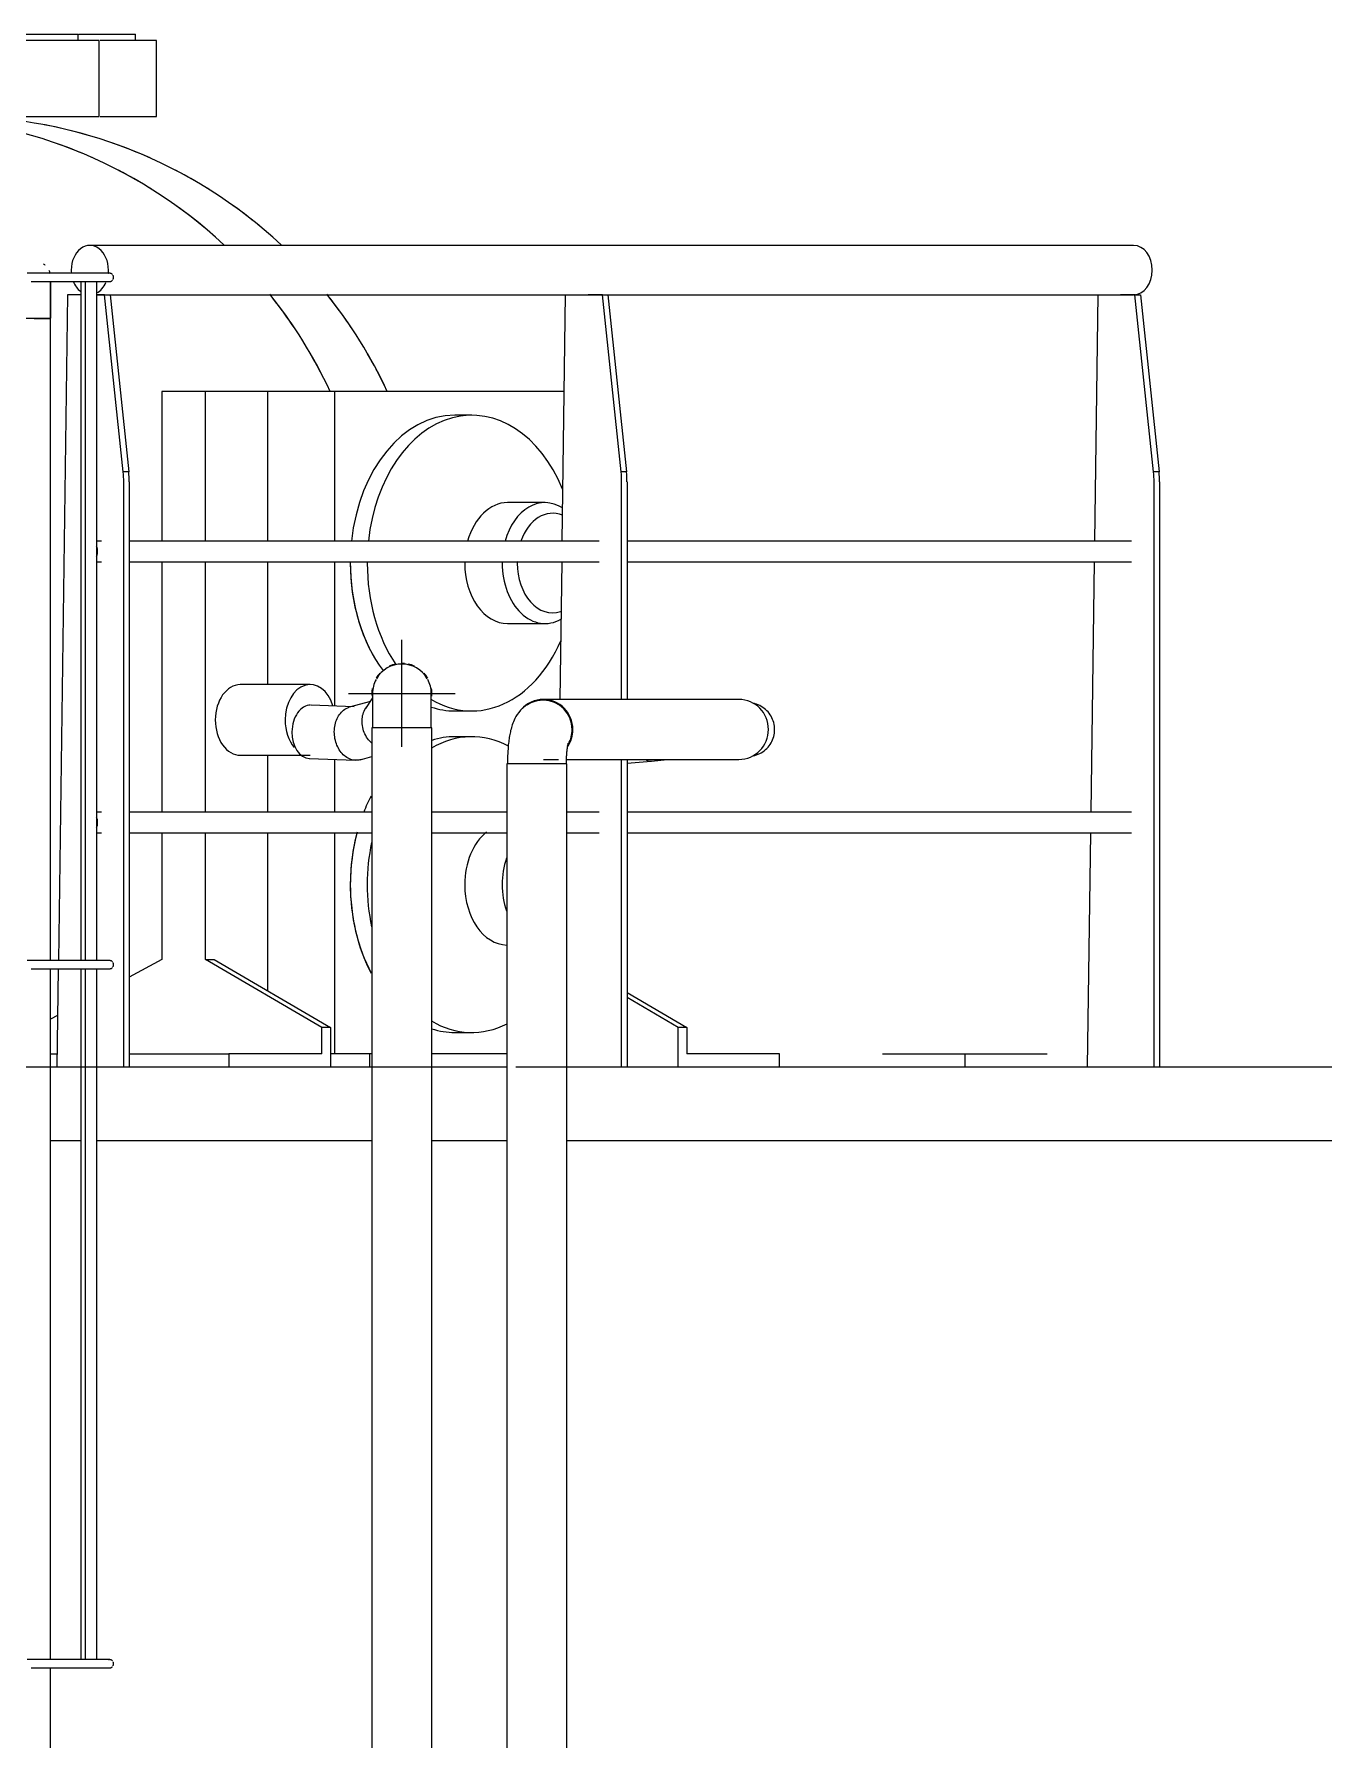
# Model space of a CAD drawing. Header units: metres. Extents: x -3 to 137, y -7 to 15.
# Drawn here: x 89.884 to 91.453, y 1.993 to 4.07 of the extents above; entities that cross this region are included whole.
import ezdxf

# ---------------------------------------------------------------- set-up
doc = ezdxf.new("R2010")
doc.units = ezdxf.units.M
doc.linetypes.add('Centre', pattern=[0.03175, 0.00635, -0.00475, 0.0159, -0.00475])
for name, color, linetype, lineweight in [('A-FLOR-HRAL', 7, 'Continuous', 9), ('A-FLOR-LEVL', 7, 'Continuous', 9), ('A-GENM', 7, 'Continuous', 9), ('I-WALL', 7, 'Continuous', 9), ('M-EQPM', 7, 'Continuous', 9), ('P-PIPE', 7, 'Continuous', 9), ('P-PIPE-CNTR', 7, 'Continuous', 9)]:
    doc.layers.add(name, color=color, linetype=linetype, lineweight=lineweight)

# ---------------------------------------------------------------- blocks, each defined once
blk = doc.blocks.new('Generic Models 1 - Generic Models 1-2589847-Elevation 5 - a')
at = {"layer": 'A-GENM', "color": 8, "true_color": 0x808080}
for p, q in [((13.7085, 2.8125), (13.7459, 2.8125)), ((13.7647, 2.8125), (14.0997, 2.8125)), ((14.1726, 2.8125), (14.2638, 2.8125)), ((14.3367, 2.8125), (17.7681, 2.8125)), ((13.7459, 2.7225), (13.7087, 2.7225)), ((14.0997, 2.7225), (13.7647, 2.7225)), ((14.2638, 2.7225), (14.1725, 2.7225)), ((17.9181, 2.7225), (14.3367, 2.7225))]:
    blk.add_line(p, q, dxfattribs=at)
blk = doc.blocks.new('Railing - 50 x 12mm-V133-Elevation 5 - a')
at = {"layer": 'A-FLOR-HRAL'}
for p, q in [((14.335, 3.7525), (14.3309, 3.4523)), ((14.3803, 3.7525), (14.3628, 3.7525)), ((14.403, 3.5368), (14.3803, 3.7525)), ((14.3803, 3.7525), (14.3868, 3.7525)), ((14.3868, 3.7525), (14.4095, 3.5368)), ((14.4095, 3.5368), (14.403, 3.5368)), ((14.4035, 3.2598), (14.4035, 3.5246)), ((14.4101, 3.5246), (14.4101, 3.2598)), ((14.3306, 3.4275), (14.3283, 3.2597)), ((14.4035, 2.8125), (14.4035, 3.1868)), ((14.4101, 3.1868), (14.4101, 2.8125))]:
    blk.add_line(p, q, dxfattribs=at)
for centre in [(14.3281, 3.5246), (14.3346, 3.5246)]:
    blk.add_ellipse(centre, major_axis=(0, 0.1), ratio=0.75471, start_param=4.712389, end_param=4.834562, dxfattribs=at)
blk = doc.blocks.new('Railing - 50 x 12mm-V134-Elevation 5 - a')
at = {"layer": 'A-FLOR-HRAL'}
for p, q in [((13.7293, 3.7525), (13.7183, 2.9417)), ((13.7459, 3.7525), (13.7293, 3.7525)), ((13.7745, 3.7525), (13.7647, 3.7525)), ((13.7972, 3.5368), (13.7745, 3.7525)), ((13.7745, 3.7525), (13.7811, 3.7525)), ((13.7811, 3.7525), (13.8038, 3.5368)), ((13.8038, 3.5368), (13.7972, 3.5368)), ((13.7978, 2.8125), (13.7978, 3.5246)), ((13.8043, 3.5246), (13.8043, 2.8125)), ((13.7181, 2.9319), (13.7165, 2.8125))]:
    blk.add_line(p, q, dxfattribs=at)
for centre in [(13.7223, 3.5246), (13.7289, 3.5246)]:
    blk.add_ellipse(centre, major_axis=(0, 0.1), ratio=0.75471, start_param=4.712389, end_param=4.834562, dxfattribs=at)
blk = doc.blocks.new('Railing - 50 x 12mm-V135-Elevation 5 - a')
at = {"layer": 'A-FLOR-HRAL'}
for p, q in [((14.9829, 3.7525), (14.9788, 3.4525)), ((15.0281, 3.7525), (15.0106, 3.7525)), ((15.0508, 3.5368), (15.0281, 3.7525)), ((15.0281, 3.7525), (15.0347, 3.7525)), ((15.0347, 3.7525), (15.0574, 3.5368)), ((15.0574, 3.5368), (15.0508, 3.5368)), ((15.0514, 2.8125), (15.0514, 3.5246)), ((15.0579, 3.5246), (15.0579, 2.8125)), ((14.9784, 3.4275), (14.9743, 3.1225)), ((14.974, 3.0975), (14.9701, 2.8125))]:
    blk.add_line(p, q, dxfattribs=at)
for centre in [(14.9759, 3.5246), (14.9825, 3.5246)]:
    blk.add_ellipse(centre, major_axis=(0, 0.1), ratio=0.75471, start_param=4.712389, end_param=4.834562, dxfattribs=at)
blk = doc.blocks.new('Railing - Railing-2595985-Elevation 5 - a')
at = {"layer": 'A-FLOR-HRAL'}
for p, q in [((15.0265, 3.8125), (13.7565, 3.8125)), ((13.7647, 3.7525), (15.0265, 3.7525)), ((13.7705, 3.4525), (13.7647, 3.4525)), ((14.3762, 3.4525), (13.8043, 3.4525)), ((15.0241, 3.4525), (14.4101, 3.4525)), ((13.7647, 3.4275), (13.7705, 3.4275)), ((13.8043, 3.4275), (14.3762, 3.4275)), ((14.4101, 3.4275), (15.0241, 3.4275)), ((13.7705, 3.1225), (13.7647, 3.1225)), ((14.0997, 3.1225), (13.8043, 3.1225)), ((14.2638, 3.1225), (14.1727, 3.1225)), ((14.3762, 3.1225), (14.3368, 3.1225)), ((15.0241, 3.1225), (14.4101, 3.1225)), ((13.7647, 3.0975), (13.7705, 3.0975)), ((13.8043, 3.0975), (14.0997, 3.0975)), ((14.1727, 3.0975), (14.2638, 3.0975)), ((14.3368, 3.0975), (14.3762, 3.0975)), ((14.4101, 3.0975), (15.0241, 3.0975))]:
    blk.add_line(p, q, dxfattribs=at)
for centre, major_axis, start_param, end_param in [((13.7565, 3.7825), (0, 0.03), 4.712389, 7.853982), ((15.0265, 3.7825), (0, 0.03), 4.712389, 6.283185), ((13.7565, 3.7825), (0, 0.03), 1.570796, 1.689999), ((13.7565, 3.7825), (0, 0.03), 4.572372, 4.712389), ((15.0265, 3.7825), (0, 0.03), 3.141593, 4.712389), ((13.7565, 3.7825), (0, 0.03), 2.042404, 2.617994), ((13.7565, 3.7825), (0, 0.03), 3.516871, 4.18879), ((13.7565, 3.44), (0, 0.0125), 4.712389, 5.220158), ((13.7565, 3.44), (0, 0.0125), 4.20462, 4.712389), ((13.7565, 3.11), (0, 0.0125), 4.712389, 5.220158), ((13.7565, 3.11), (0, 0.0125), 4.20462, 4.712389)]:
    blk.add_ellipse(centre, major_axis=major_axis, ratio=0.75471, start_param=start_param, end_param=end_param, dxfattribs=at)
for name in ['Railing - 50 x 12mm-V134-Elevation 5 - a', 'Railing - 50 x 12mm-V133-Elevation 5 - a', 'Railing - 50 x 12mm-V135-Elevation 5 - a']:
    blk.add_blockref(name, (0, 0))
blk = doc.blocks.new('M_Escalera Marinera Exterior - M_Escalera Marinera Exterior-2698241-Elevation 5 - a')
at = {"layer": 'A-GENM', "color": 8, "true_color": 0x808080}
for p, q in [((13.756, 3.7786), (13.7087, 3.7786)), ((13.7087, 3.7687), (13.7087, 3.7686)), ((13.7087, 3.7686), (13.7459, 3.7686)), ((13.7459, 2.9417), (13.7459, 3.7688)), ((13.7507, 3.7686), (13.7507, 2.9418)), ((13.7647, 3.7686), (13.7647, 2.9419)), ((13.7804, 3.7786), (13.7772, 3.7786)), ((13.7772, 3.7686), (13.7804, 3.7686)), ((13.7087, 3.7236), (13.6687, 3.7236)), ((13.6887, 3.7236), (13.7087, 3.7236)), ((13.7087, 2.9417), (13.7087, 3.7236)), ((13.7459, 2.9419), (13.7087, 2.9419)), ((13.7087, 2.0907), (13.7087, 2.9322)), ((13.7087, 2.9321), (13.7087, 2.9319)), ((13.7087, 2.9319), (13.7459, 2.9319)), ((13.7459, 2.0907), (13.7459, 2.9321)), ((13.7507, 2.932), (13.7507, 2.0908)), ((13.7647, 2.9319), (13.7647, 2.0909)), ((13.7804, 2.9419), (13.7772, 2.9419)), ((13.7772, 2.9319), (13.7804, 2.9319)), ((13.7459, 2.0909), (13.7087, 2.0909)), ((13.7087, 0.9899), (13.7087, 2.0812)), ((13.7087, 2.081), (13.7087, 2.0809)), ((13.7087, 2.0809), (13.756, 2.0809)), ((13.7804, 2.0909), (13.7772, 2.0909)), ((13.7772, 2.0809), (13.7804, 2.0809))]:
    blk.add_line(p, q, dxfattribs=at)
at = {"layer": 'A-GENM', "color": 8, "true_color": 0x808080, "flags": 128}
for points in [[(13.7, 3.7901), (13.7007, 3.7896), (13.7013, 3.7891), (13.7019, 3.7886)], [(13.7067, 3.7823), (13.707, 3.7816), (13.7074, 3.7808), (13.7076, 3.7801), (13.7079, 3.7793), (13.7081, 3.7785)], [(13.7804, 3.7786), (13.7801, 3.7786), (13.7792, 3.7786), (13.7775, 3.7786), (13.7753, 3.7786), (13.7724, 3.7786), (13.7689, 3.7786), (13.7647, 3.7786), (13.76, 3.7786), (13.7546, 3.7786), (13.7486, 3.7786), (13.742, 3.7786), (13.7349, 3.7786), (13.7271, 3.7786), (13.7188, 3.7786), (13.71, 3.7786), (13.7006, 3.7786), (13.6907, 3.7786), (13.6803, 3.7786)], [(13.6852, 3.7686), (13.6953, 3.7686), (13.705, 3.7686), (13.7141, 3.7686), (13.7227, 3.7686), (13.7308, 3.7686), (13.7382, 3.7686), (13.7451, 3.7686), (13.7514, 3.7686), (13.7571, 3.7686), (13.7622, 3.7686), (13.7667, 3.7686), (13.7706, 3.7686), (13.7738, 3.7686), (13.7764, 3.7686), (13.7784, 3.7686), (13.7797, 3.7686), (13.7804, 3.7686), (13.7804, 3.7686)], [(13.7087, 3.7688), (13.7087, 3.7679), (13.7087, 3.767), (13.7087, 3.7659), (13.7087, 3.7648), (13.7087, 3.7637), (13.7087, 3.7624), (13.7087, 3.7612), (13.7087, 3.7598), (13.7087, 3.7584), (13.7087, 3.7569), (13.7087, 3.7554), (13.7087, 3.7539), (13.7087, 3.7522), (13.7087, 3.7506), (13.7087, 3.7489), (13.7087, 3.7471), (13.7087, 3.7454), (13.7087, 3.7435), (13.7087, 3.7417), (13.7087, 3.7398), (13.7087, 3.7379), (13.7087, 3.736), (13.7087, 3.734), (13.7087, 3.7321), (13.7087, 3.7301), (13.7087, 3.7281), (13.7087, 3.7261), (13.7087, 3.7241)], [(13.7087, 3.7236), (13.7087, 3.7256), (13.7087, 3.7276), (13.7087, 3.7296), (13.7087, 3.7315), (13.7087, 3.7335), (13.7087, 3.7355), (13.7087, 3.7374), (13.7087, 3.7393), (13.7087, 3.7412), (13.7087, 3.743), (13.7087, 3.7449), (13.7087, 3.7467), (13.7087, 3.7484), (13.7087, 3.7501), (13.7087, 3.7518), (13.7087, 3.7534), (13.7087, 3.755), (13.7087, 3.7565), (13.7087, 3.758), (13.7087, 3.7594), (13.7087, 3.7608), (13.7087, 3.7621), (13.7087, 3.7633), (13.7087, 3.7645), (13.7087, 3.7656), (13.7087, 3.7667), (13.7087, 3.7677), (13.7087, 3.7686)], [(13.7804, 2.9419), (13.7801, 2.9419), (13.7792, 2.9419), (13.7775, 2.9419), (13.7753, 2.9419), (13.7724, 2.9419), (13.7689, 2.9419), (13.7647, 2.9419), (13.76, 2.9419), (13.7546, 2.9419), (13.7486, 2.9419), (13.742, 2.9419), (13.7349, 2.9419), (13.7271, 2.9419), (13.7188, 2.9419), (13.71, 2.9419), (13.7006, 2.9419), (13.6907, 2.9419), (13.6803, 2.9419)], [(13.6852, 2.9319), (13.6953, 2.9319), (13.705, 2.9319), (13.7141, 2.9319), (13.7227, 2.9319), (13.7308, 2.9319), (13.7382, 2.9319), (13.7451, 2.9319), (13.7514, 2.9319), (13.7571, 2.9319), (13.7622, 2.9319), (13.7667, 2.9319), (13.7706, 2.9319), (13.7738, 2.9319), (13.7764, 2.9319), (13.7784, 2.9319), (13.7797, 2.9319), (13.7804, 2.9319), (13.7804, 2.9319)], [(13.7804, 2.0909), (13.7801, 2.0909), (13.7792, 2.0909), (13.7775, 2.0909), (13.7753, 2.0909), (13.7724, 2.0909), (13.7689, 2.0909), (13.7647, 2.0909), (13.76, 2.0909), (13.7546, 2.0909), (13.7486, 2.0909), (13.742, 2.0909), (13.7349, 2.0909), (13.7271, 2.0909), (13.7188, 2.0909), (13.71, 2.0909), (13.7006, 2.0909), (13.6907, 2.0909), (13.6803, 2.0909)], [(13.6852, 2.0809), (13.6953, 2.0809), (13.705, 2.0809), (13.7141, 2.0809), (13.7227, 2.0809), (13.7308, 2.0809), (13.7382, 2.0809), (13.7451, 2.0809), (13.7514, 2.0809), (13.7571, 2.0809), (13.7622, 2.0809), (13.7667, 2.0809), (13.7706, 2.0809), (13.7738, 2.0809), (13.7764, 2.0809), (13.7784, 2.0809), (13.7797, 2.0809), (13.7804, 2.0809), (13.7804, 2.0809)]]:
    blk.add_lwpolyline(points, dxfattribs=at)
at = {"layer": 'A-GENM', "color": 8, "true_color": 0x808080}
for points, knots in [([(13.784, 3.7771), (13.7838, 3.7773), (13.7836, 3.7775), (13.7832, 3.7777), (13.783, 3.7779), (13.7827, 3.7781), (13.7824, 3.7782), (13.7821, 3.7783), (13.7817, 3.7784), (13.7814, 3.7785), (13.7811, 3.7785), (13.7808, 3.7786), (13.7804, 3.7786), (13.7801, 3.7786), (13.7798, 3.7785), (13.7795, 3.7785), (13.7793, 3.7784), (13.7792, 3.7784)], [-0.75, -0.75, -0.75, -0.75, -0.7083333, -0.6875, -0.6666667, -0.6458333, -0.625, -0.6041667, -0.5833333, -0.5625, -0.5416667, -0.5208333, -0.5, -0.4791667, -0.4583333, -0.4375, -0.4166667, -0.4166667, -0.4166667, -0.4166667]), ([(13.7792, 3.7687), (13.7793, 3.7687), (13.7795, 3.7687), (13.7798, 3.7686), (13.7801, 3.7686), (13.7804, 3.7686), (13.7808, 3.7686), (13.7811, 3.7686), (13.7814, 3.7687), (13.7817, 3.7687), (13.7821, 3.7688), (13.7824, 3.7689), (13.7827, 3.7691), (13.783, 3.7692), (13.7832, 3.7694), (13.7836, 3.7697), (13.7838, 3.7699), (13.784, 3.77)], [-0.5833333, -0.5833333, -0.5833333, -0.5833333, -0.5625, -0.5416667, -0.5208333, -0.5, -0.4791667, -0.4583333, -0.4375, -0.4166667, -0.3958333, -0.375, -0.3541667, -0.3333333, -0.3125, -0.2916667, -0.25, -0.25, -0.25, -0.25]), ([(13.7854, 3.7736), (13.7854, 3.774), (13.7854, 3.7747), (13.7851, 3.7755), (13.7849, 3.7759), (13.7848, 3.7761)], [-1, -1, -1, -1, -0.9166667, -0.875, -0.8333333, -0.8333333, -0.8333333, -0.8333333]), ([(13.7848, 3.7711), (13.7849, 3.7713), (13.7851, 3.7716), (13.7854, 3.7725), (13.7854, 3.7731), (13.7854, 3.7736)], [-0.1666667, -0.1666667, -0.1666667, -0.1666667, -0.125, -0.0833333, 0, 0, 0, 0]), ([(13.784, 2.9404), (13.7838, 2.9406), (13.7836, 2.9408), (13.7832, 2.9411), (13.783, 2.9412), (13.7827, 2.9414), (13.7824, 2.9415), (13.7821, 2.9416), (13.7817, 2.9417), (13.7814, 2.9418), (13.7811, 2.9419), (13.7808, 2.9419), (13.7804, 2.9419), (13.7801, 2.9419), (13.7798, 2.9419), (13.7795, 2.9418), (13.7793, 2.9418), (13.7792, 2.9417)], [-0.75, -0.75, -0.75, -0.75, -0.7083333, -0.6875, -0.6666667, -0.6458333, -0.625, -0.6041667, -0.5833333, -0.5625, -0.5416667, -0.5208333, -0.5, -0.4791667, -0.4583333, -0.4375, -0.4166667, -0.4166667, -0.4166667, -0.4166667]), ([(13.7792, 2.9321), (13.7793, 2.932), (13.7795, 2.932), (13.7798, 2.9319), (13.7801, 2.9319), (13.7804, 2.9319), (13.7808, 2.9319), (13.7811, 2.9319), (13.7814, 2.932), (13.7817, 2.9321), (13.7821, 2.9322), (13.7824, 2.9323), (13.7827, 2.9324), (13.783, 2.9326), (13.7832, 2.9327), (13.7836, 2.933), (13.7838, 2.9332), (13.784, 2.9334)], [-0.5833333, -0.5833333, -0.5833333, -0.5833333, -0.5625, -0.5416667, -0.5208333, -0.5, -0.4791667, -0.4583333, -0.4375, -0.4166667, -0.3958333, -0.375, -0.3541667, -0.3333333, -0.3125, -0.2916667, -0.25, -0.25, -0.25, -0.25]), ([(13.7854, 2.9369), (13.7854, 2.9373), (13.7854, 2.938), (13.7851, 2.9388), (13.7849, 2.9392), (13.7848, 2.9394)], [-1, -1, -1, -1, -0.9166667, -0.875, -0.8333333, -0.8333333, -0.8333333, -0.8333333]), ([(13.7848, 2.9344), (13.7849, 2.9346), (13.7851, 2.935), (13.7854, 2.9358), (13.7854, 2.9365), (13.7854, 2.9369)], [-0.1666667, -0.1666667, -0.1666667, -0.1666667, -0.125, -0.0833333, 0, 0, 0, 0]), ([(13.784, 2.0894), (13.7838, 2.0896), (13.7836, 2.0898), (13.7832, 2.09), (13.783, 2.0902), (13.7827, 2.0904), (13.7824, 2.0905), (13.7821, 2.0906), (13.7817, 2.0907), (13.7814, 2.0908), (13.7811, 2.0908), (13.7808, 2.0909), (13.7804, 2.0909), (13.7801, 2.0909), (13.7798, 2.0908), (13.7795, 2.0908), (13.7793, 2.0907), (13.7792, 2.0907)], [-0.75, -0.75, -0.75, -0.75, -0.7083333, -0.6875, -0.6666667, -0.6458333, -0.625, -0.6041667, -0.5833333, -0.5625, -0.5416667, -0.5208333, -0.5, -0.4791667, -0.4583333, -0.4375, -0.4166667, -0.4166667, -0.4166667, -0.4166667]), ([(13.7792, 2.081), (13.7793, 2.081), (13.7795, 2.081), (13.7798, 2.0809), (13.7801, 2.0809), (13.7804, 2.0809), (13.7808, 2.0809), (13.7811, 2.0809), (13.7814, 2.081), (13.7817, 2.081), (13.7821, 2.0811), (13.7824, 2.0813), (13.7827, 2.0814), (13.783, 2.0815), (13.7832, 2.0817), (13.7836, 2.082), (13.7838, 2.0822), (13.784, 2.0823)], [-0.5833333, -0.5833333, -0.5833333, -0.5833333, -0.5625, -0.5416667, -0.5208333, -0.5, -0.4791667, -0.4583333, -0.4375, -0.4166667, -0.3958333, -0.375, -0.3541667, -0.3333333, -0.3125, -0.2916667, -0.25, -0.25, -0.25, -0.25]), ([(13.7854, 2.0859), (13.7854, 2.0863), (13.7854, 2.087), (13.7851, 2.0878), (13.7849, 2.0882), (13.7848, 2.0884)], [-1, -1, -1, -1, -0.9166667, -0.875, -0.8333333, -0.8333333, -0.8333333, -0.8333333]), ([(13.7848, 2.0834), (13.7849, 2.0836), (13.7851, 2.084), (13.7854, 2.0848), (13.7854, 2.0854), (13.7854, 2.0859)], [-0.1666667, -0.1666667, -0.1666667, -0.1666667, -0.125, -0.0833333, 0, 0, 0, 0])]:
    blk.add_open_spline(points, degree=3, knots=knots, dxfattribs=at)
blk = doc.blocks.new('M_Estanque - M_Estanque-2786569-Elevation 5 - a')
at = {"layer": 'A-GENM', "color": 8, "true_color": 0x808080}
for p, q in [((13.7433, 4.0697), (13.8119, 4.0697)), ((13.8375, 4.0619), (13.769, 4.0619)), ((13.8119, 4.0619), (13.8119, 4.0697)), ((13.8375, 3.9694), (13.8375, 4.0619)), ((13.769, 3.9694), (13.8375, 3.9694))]:
    blk.add_line(p, q, dxfattribs=at)
for start, end in [(90, 93.4525), (90, 93.4525), (90, 93.3844), (81.9741, 90), (81.9741, 90), (46.8976, 90), (73.9481, 79.3043), (73.9481, 79.3043), (65.9217, 70.7477), (65.9217, 70.7477), (57.895, 62.4967), (57.895, 62.4967), (49.868, 54.3476), (49.868, 54.3476), (24.9679, 38.7985), (33.8125, 38.1668), (33.8125, 38.1668), (25.7839, 30.1038), (25.7839, 30.1038)]:
    blk.add_arc((13.5935, 3.3904), 0.579, start, end, dxfattribs=at)
blk = doc.blocks.new('M_Estanque - M_Estanque-V152-Elevation 5 - a')
at = {"layer": 'A-GENM', "color": 8, "true_color": 0x808080}
for p, q in [((13.28, 4.0619), (13.28, 3.9694)), ((13.7679, 4.0619), (13.28, 4.0619)), ((13.3056, 4.0697), (13.3056, 4.0619)), ((13.3056, 4.0697), (13.7423, 4.0697)), ((13.7423, 4.0619), (13.7423, 4.0697)), ((13.7679, 3.9694), (13.7679, 4.0619)), ((13.28, 3.9694), (13.7679, 3.9694)), ((12.951, 2.8125), (12.951, 3.1567)), ((14.0969, 2.8282), (14.0969, 2.8125))]:
    blk.add_line(p, q, dxfattribs=at)
for start, end in [(90, 137.8488), (90, 98.0259), (90, 98.0259), (81.9741, 90), (81.9741, 90), (46.9054, 90), (100.6957, 106.0519), (100.6957, 106.0519), (73.9481, 79.3043), (73.9481, 79.3043), (109.2523, 114.0783), (109.2523, 114.0783), (65.9217, 70.7477), (65.9217, 70.7477), (117.5033, 122.105), (117.5033, 122.105), (57.895, 62.4967), (57.895, 62.4967), (125.6524, 130.132), (125.6524, 130.132), (49.868, 54.3476), (49.868, 54.3476), (133.7553, 137.8696), (133.7553, 137.8696), (24.9679, 38.7841), (33.8125, 38.1668), (33.8125, 38.1668), (145.8561, 153.1848), (145.8076, 146.1875), (145.8076, 146.1875), (149.8962, 152.8982), (149.8962, 152.8982), (25.7839, 30.1038), (25.7839, 30.1038), (193.2318, 202.3276), (206.8152, 214.1439), (220.7547, 230.8974), (232.5445, 252.6679), (257.8567, 266.0452), (283.2439, 284.5007), (283.3935, 284.0064), (273.9548, 275.8504), (274.701, 275.8542)]:
    blk.add_arc((13.524, 3.3904), 0.579, start, end, dxfattribs=at)
blk = doc.blocks.new('Ventilacion01 - Standard-2235841-Elevation 5 - a')
at = {"layer": 'M-EQPM'}
for p, q in [((14.7211, 2.8282), (14.8212, 2.8282)), ((14.8212, 2.8282), (14.9212, 2.8282)), ((14.8212, 2.8282), (14.8212, 2.8125))]:
    blk.add_line(p, q, dxfattribs=at)
blk = doc.blocks.new('Ventilacion01 - Standard-V153-Elevation 5 - a')
at = {"layer": 'M-EQPM'}
for p, q in [((13.8443, 3.6347), (13.8443, 3.4525)), ((13.8972, 3.6347), (13.8443, 3.6347)), ((13.8972, 3.4525), (13.8972, 3.6347)), ((13.9732, 3.6347), (13.8972, 3.6347)), ((13.9732, 3.4524), (13.9732, 3.6347)), ((14.0545, 3.6347), (13.9732, 3.6347)), ((14.0545, 3.4524), (14.0545, 3.6347)), ((14.3334, 3.6347), (14.0545, 3.6347)), ((14.2213, 3.6058), (14.2007, 3.6058)), ((14.3103, 3.4994), (14.2647, 3.4994)), ((13.8443, 3.4275), (13.8443, 3.1225)), ((13.8972, 3.1225), (13.8972, 3.4275)), ((13.9732, 3.2778), (13.9732, 3.4275)), ((14.0545, 3.2518), (14.0545, 3.4275)), ((14.2647, 3.3522), (14.3103, 3.3522)), ((14.0245, 3.2778), (13.9396, 3.2778)), ((14.2007, 3.2458), (14.2213, 3.2458)), ((14.2213, 3.2144), (14.2007, 3.2144)), ((13.9396, 3.1918), (14.0245, 3.1918)), ((13.9732, 3.1224), (13.9732, 3.1918)), ((14.0545, 3.1224), (14.0545, 3.1868)), ((13.8443, 3.0975), (13.8443, 2.9432)), ((13.8972, 2.9432), (13.8972, 3.0975)), ((13.9732, 2.905), (13.9732, 3.0975)), ((14.0545, 2.8282), (14.0545, 3.0975)), ((13.8443, 2.9432), (13.8043, 2.9218)), ((14.0386, 2.8605), (13.8972, 2.9432)), ((13.8972, 2.9432), (13.9079, 2.9432)), ((13.9079, 2.9432), (14.0494, 2.8605)), ((14.4101, 2.9031), (14.483, 2.8605)), ((14.4723, 2.8605), (14.4101, 2.8968)), ((13.7173, 2.8752), (13.7087, 2.8706)), ((14.0386, 2.8282), (14.0386, 2.8605)), ((14.0494, 2.8605), (14.0386, 2.8605)), ((14.0494, 2.8605), (14.0494, 2.8125)), ((14.2007, 2.8544), (14.2213, 2.8544)), ((14.4723, 2.8125), (14.4723, 2.8605)), ((14.483, 2.8605), (14.4723, 2.8605)), ((14.483, 2.8605), (14.483, 2.8282)), ((13.5829, 2.8282), (13.6687, 2.8282)), ((13.5829, 2.8282), (13.5829, 2.8125)), ((13.7087, 2.8282), (13.7167, 2.8282)), ((13.8043, 2.8282), (13.9258, 2.8282)), ((14.0386, 2.8282), (13.9258, 2.8282)), ((13.9258, 2.8282), (13.9258, 2.8125)), ((14.0545, 2.8282), (14.0494, 2.8282)), ((14.0997, 2.8282), (14.0545, 2.8282)), ((14.2638, 2.8282), (14.1726, 2.8282)), ((14.5958, 2.8282), (14.483, 2.8282)), ((14.5958, 2.8125), (14.5958, 2.8282))]:
    blk.add_line(p, q, dxfattribs=at)
for centre, major_axis, start_param, end_param in [((14.2213, 3.4258), (0, 0.18), 5.235988, 7.704652), ((14.2007, 3.4258), (0, 0.18), 0, 1.421428), ((14.2007, 3.4258), (0, 0.18), 0, 1.421428), ((14.2647, 3.4258), (0, 0.0736), 0, 1.200942), ((14.3103, 3.4258), (0, 0.0736), 5.860705, 7.484339), ((14.3195, 3.4258), (0, 0.0606), 5.998068, 7.400345), ((14.2007, 3.4258), (0, 0.18), 1.561316, 2.384354), ((14.2007, 3.4258), (0, 0.18), 1.561316, 1.570796), ((14.2213, 3.4258), (0, 0.18), 1.561316, 1.570796), ((14.2647, 3.4258), (0, 0.0736), 1.54728, 1.570796), ((14.3103, 3.4258), (0, 0.0736), 1.54728, 1.570796), ((14.3195, 3.4258), (0, 0.0606), 1.54199, 1.570796), ((14.2007, 3.4258), (0, 0.18), 1.570796, 2.384354), ((14.2213, 3.4258), (0, 0.18), 1.570796, 2.326562), ((14.2647, 3.4258), (0, 0.0736), 1.570796, 3.141593), ((14.3103, 3.4258), (0, 0.0736), 1.570796, 3.523419), ((14.3195, 3.4258), (0, 0.0606), 1.570796, 3.365992), ((14.2213, 3.4258), (0, 0.18), 2.739926, 4.159857), ((14.0245, 3.2348), (0, 0.043), 5.128481, 7.853982), ((13.9396, 3.2348), (0, 0.043), 0, 1.570796), ((14.2007, 3.4258), (0, 0.18), 2.912368, 3.141593), ((14.2007, 3.4258), (0, 0.18), 2.912368, 3.141593), ((13.9396, 3.2348), (0, 0.043), 1.570796, 3.141593), ((14.0245, 3.2348), (0, 0.043), 1.570796, 2.457204), ((14.2213, 3.0344), (0, 0.18), 5.924285, 6.678594), ((14.2007, 3.0344), (0, 0.18), 0, 0.222805), ((14.2007, 3.0344), (0, 0.18), 0, 0.222805), ((14.2007, 3.0344), (0, 0.18), 0.928495, 1.059499), ((14.2007, 3.0344), (0, 0.18), 0.928495, 1.059499), ((14.2007, 3.0344), (0, 0.18), 1.209588, 2.213098), ((14.2007, 3.0344), (0, 0.18), 1.209588, 1.570796), ((14.2647, 3.0344), (0, 0.0736), 0.514297, 1.570796), ((14.2213, 3.0344), (0, 0.18), 1.281894, 1.570796), ((14.3103, 3.0344), (0, 0.0736), 1.121428, 1.570796), ((14.2007, 3.0344), (0, 0.18), 1.570796, 2.213098), ((14.2213, 3.0344), (0, 0.18), 1.570796, 1.859698), ((14.2647, 3.0344), (0, 0.0736), 1.570796, 3.123456), ((14.3103, 3.0344), (0, 0.0736), 1.570796, 2.020164), ((14.2213, 3.0344), (0, 0.18), 2.745354, 3.484996), ((14.2007, 3.0344), (0, 0.18), 2.917967, 3.141593), ((14.2007, 3.0344), (0, 0.18), 2.917967, 3.141593)]:
    blk.add_ellipse(centre, major_axis=major_axis, ratio=0.707107, start_param=start_param, end_param=end_param, dxfattribs=at)
blk = doc.blocks.new('M_RVR_Codo material - CO - Codo-2958831-Elevation 5 - a')
at = {"layer": 'P-PIPE', "flags": 128}
for points in [[(14.1005, 3.2672), (14.1005, 3.2672), (14.1005, 3.2671), (14.1005, 3.2669), (14.1005, 3.2666), (14.1005, 3.2663), (14.1005, 3.266), (14.1005, 3.2655), (14.1005, 3.2651), (14.1005, 3.2645), (14.1005, 3.2639), (14.1005, 3.2632), (14.1005, 3.2624), (14.1005, 3.2616), (14.1005, 3.2608), (14.1005, 3.2598), (14.1005, 3.2589), (14.1005, 3.2578), (14.1005, 3.2567), (14.1005, 3.2556), (14.1005, 3.2544), (14.1005, 3.2532), (14.1005, 3.2519), (14.1005, 3.2506), (14.1005, 3.2493), (14.1005, 3.2479), (14.1005, 3.2464), (14.1005, 3.245), (14.1005, 3.2435), (14.1005, 3.2419), (14.1005, 3.2404), (14.1005, 3.2388), (14.1005, 3.2372), (14.1005, 3.2356), (14.1005, 3.2339), (14.1005, 3.2323), (14.1005, 3.2306), (14.1005, 3.2289), (14.1005, 3.2273), (14.1005, 3.2256), (14.1005, 3.2251)], [(14.1719, 3.2251), (14.1719, 3.2268), (14.1719, 3.2285), (14.1719, 3.2302), (14.1719, 3.2318), (14.1719, 3.2335), (14.1719, 3.2351), (14.1719, 3.2368), (14.1719, 3.2384), (14.1719, 3.2399), (14.1719, 3.2415), (14.1719, 3.243), (14.1719, 3.2446), (14.1719, 3.246), (14.1719, 3.2475), (14.1719, 3.2489), (14.1719, 3.2502), (14.1719, 3.2516), (14.1719, 3.2529), (14.1719, 3.2541), (14.1719, 3.2553), (14.1719, 3.2564), (14.1719, 3.2575), (14.1719, 3.2586), (14.1719, 3.2596), (14.1719, 3.2605), (14.1719, 3.2614), (14.1719, 3.2622), (14.1719, 3.263), (14.1719, 3.2637), (14.1719, 3.2643), (14.1719, 3.2649), (14.1719, 3.2654), (14.1719, 3.2659), (14.1719, 3.2663), (14.1719, 3.2666), (14.1719, 3.2668), (14.1719, 3.267), (14.1719, 3.2671), (14.1719, 3.2672), (14.1719, 3.2672)]]:
    blk.add_lwpolyline(points, dxfattribs=at)
at = {"layer": 'P-PIPE'}
for start, end in [(90, 150), (30, 90), (151.7117, 180), (0, 28.2883), (180, 183.6744), (356.3256, 0)]:
    blk.add_arc((14.1362, 3.2672), 0.0357, start, end, dxfattribs=at)
blk = doc.blocks.new('M_RVR_Codo material - CO - Codo-V161-Elevation 5 - a')
at = {"layer": 'P-PIPE', "flags": 128}
for points in [[(14.3083, 3.259), (14.3007, 3.2582), (14.2939, 3.2561), (14.2883, 3.2532), (14.284, 3.25), (14.2807, 3.2469), (14.2783, 3.244), (14.2764, 3.2414), (14.2749, 3.239), (14.2737, 3.2367), (14.2727, 3.2347), (14.2718, 3.2327), (14.2711, 3.2308), (14.2705, 3.229), (14.2699, 3.2273), (14.2694, 3.2255), (14.269, 3.2238), (14.2685, 3.2221), (14.2682, 3.2204), (14.2678, 3.2187), (14.2675, 3.217), (14.2672, 3.2153), (14.2669, 3.2136), (14.2666, 3.2118), (14.2664, 3.2101), (14.2662, 3.2083), (14.2659, 3.2065), (14.2657, 3.2047), (14.2656, 3.2028), (14.2654, 3.201), (14.2653, 3.1991), (14.2651, 3.1972), (14.265, 3.1953), (14.2649, 3.1934), (14.2648, 3.1915), (14.2648, 3.1896), (14.2647, 3.1876), (14.2647, 3.1857), (14.2646, 3.1837), (14.2646, 3.1818), (14.2646, 3.1812)], [(14.3382, 3.2065), (14.3382, 3.2064), (14.3382, 3.2062), (14.3381, 3.2059), (14.338, 3.2054), (14.3379, 3.2049), (14.3377, 3.2043), (14.3376, 3.2035), (14.3375, 3.2027), (14.3373, 3.2019), (14.3372, 3.2009), (14.3371, 3.2), (14.3369, 3.1989), (14.3368, 3.1978), (14.3367, 3.1967), (14.3366, 3.1955), (14.3365, 3.1942), (14.3364, 3.193), (14.3363, 3.1917), (14.3362, 3.1904), (14.3362, 3.189), (14.3361, 3.1877), (14.3361, 3.1863), (14.3361, 3.1849), (14.336, 3.1835), (14.336, 3.1821), (14.336, 3.1812)]]:
    blk.add_lwpolyline(points, dxfattribs=at)
at = {"layer": 'P-PIPE'}
for start_param, end_param in [(0, 0.595697), (4.712389, 6.283185), (4.198271, 4.712389), (4.131977, 4.18879)]:
    blk.add_ellipse((14.3083, 3.2233), major_axis=(0, 0.0357), ratio=0.981627, start_param=start_param, end_param=end_param, dxfattribs=at)

msp = doc.modelspace()

# ---------------------------------------------------------------- linework, layer by layer
at = {"layer": 'A-FLOR-LEVL', "color": 253, "linetype": 'Centre', "true_color": 0xaaaaaa}
msp.add_line((64.6698, 2.8125), (99.8139, 2.8125), dxfattribs=at)
at = {"layer": 'I-WALL'}
for p, q in [((89.9409, 2.7225), (89.9037, 2.7225)), ((90.2947, 2.7225), (89.9597, 2.7225)), ((90.4588, 2.7225), (90.3676, 2.7225)), ((94.0881, 2.7225), (90.5317, 2.7225))]:
    msp.add_line(p, q, dxfattribs=at)
at = {"layer": 'P-PIPE'}
for p, q in [((90.2954, 3.2618), (90.2871, 3.2488)), ((90.273, 3.2509), (90.2208, 3.253)), ((90.2928, 3.2573), (90.2672, 3.2502)), ((90.7413, 3.2598), (90.5034, 3.2598)), ((90.7627, 3.2538), (90.7603, 3.2547)), ((90.2947, 3.2251), (90.2947, 0)), ((90.3677, 3.2251), (90.2947, 3.2251)), ((90.3677, 0), (90.3677, 3.2251)), ((90.2182, 3.188), (90.2747, 3.1857)), ((90.2805, 3.1864), (90.2947, 3.1904)), ((90.4588, 3.1812), (90.4588, 0)), ((90.5318, 3.1812), (90.4588, 3.1812)), ((90.5034, 3.1868), (90.5218, 3.1868)), ((90.531, 3.1868), (90.7413, 3.1868)), ((90.5318, 0), (90.5318, 3.1812)), ((90.6051, 3.1823), (90.6346, 3.1846)), ((90.6349, 3.1847), (90.6538, 3.1868))]:
    msp.add_line(p, q, dxfattribs=at)
at = {"layer": 'P-PIPE', "color": 96, "true_color": 0x007f00}
for centre, radius, start, end in [((90.3312, 3.2672), 0.0365, 101.8093, 114.8705), ((90.3312, 3.2854), 0.0183, 79.9763, 90), ((90.3312, 3.2672), 0.0365, 65.1295, 78.1907), ((90.3312, 3.2672), 0.0365, 137.7909, 149.2829), ((90.3312, 3.2672), 0.0365, 30.7171, 42.2091), ((90.3312, 3.2672), 0.0365, 170.779, 180), ((90.3312, 3.2672), 0.0365, 180, 185.3187), ((90.3312, 3.2672), 0.0365, 0, 9.221), ((90.3312, 3.2672), 0.0365, 354.6813, 0)]:
    msp.add_arc(centre, radius, start, end, dxfattribs=at)
at = {"layer": 'P-PIPE'}
for centre, major_axis, ratio, start_param, end_param in [((90.2195, 3.2205), (0.0013, 0.0325), 0.681437, 0.027463, 1.59826), ((90.5034, 3.2233), (0, 0.0365), 0.981627, 0, 0.848647), ((90.5034, 3.2233), (0, 0.0365), 0.981627, 4.712389, 6.283185), ((90.7413, 3.2233), (0, 0.0365), 0.981627, 4.712389, 6.283185), ((90.2195, 3.2205), (0.0013, 0.0325), 0.681437, 1.59826, 3.169056), ((90.5034, 3.2233), (0, 0.0365), 0.981627, 4.095424, 4.712389), ((90.7413, 3.2233), (0, 0.0365), 0.981627, 3.141593, 4.712389)]:
    msp.add_ellipse(centre, major_axis=major_axis, ratio=ratio, start_param=start_param, end_param=end_param, dxfattribs=at)
for points, knots in [([(90.249, 3.2184), (90.2487, 3.2241), (90.2505, 3.2354), (90.2583, 3.2462), (90.2647, 3.2495), (90.2672, 3.2502)], [0, 0, 0, 0, 0.3333333, 0.6666667, 0.8665361, 0.8665361, 0.8665361, 0.8665361]), ([(90.2831, 3.2279), (90.2822, 3.2334), (90.283, 3.2418), (90.2868, 3.2486), (90.2884, 3.2506)], [0, 0, 0, 0, 0.3333333, 0.5, 0.5, 0.5, 0.5]), ([(90.7847, 3.2231), (90.7847, 3.2288), (90.7817, 3.2401), (90.7713, 3.2505), (90.7633, 3.2538), (90.7605, 3.2545)], [0, 0, 0, 0, 0.3333333, 0.6666667, 0.8333333, 0.8333333, 0.8333333, 0.8333333]), ([(90.2946, 3.2066), (90.2927, 3.2083), (90.2891, 3.2123), (90.285, 3.2196), (90.2835, 3.2251), (90.2831, 3.2279)], [0.519533, 0.519533, 0.519533, 0.519533, 0.6666667, 0.8333333, 1, 1, 1, 1]), ([(90.7588, 3.1913), (90.7594, 3.1914), (90.7628, 3.1922), (90.7686, 3.1946), (90.7755, 3.1999), (90.7825, 3.2089), (90.7847, 3.2174), (90.7847, 3.2231)], [0.1301483, 0.1301483, 0.1301483, 0.1301483, 0.1666667, 0.3333333, 0.5, 0.6666667, 1, 1, 1, 1])]:
    msp.add_open_spline(points, degree=3, knots=knots, dxfattribs=at)
for points in [[(90.7621, 3.254), (90.7609, 3.2545), (90.7596, 3.2549), (90.7584, 3.2553)], [(90.2754, 3.1857), (90.2732, 3.1857), (90.2688, 3.1865), (90.2626, 3.1898), (90.2572, 3.1951), (90.2528, 3.2019), (90.25, 3.2099), (90.2491, 3.2156), (90.249, 3.2184)], [(90.2818, 3.1868), (90.2797, 3.1861), (90.2775, 3.1857), (90.2754, 3.1857)], [(90.6277, 3.1866), (90.6296, 3.1854), (90.6316, 3.1847), (90.6335, 3.1846)], [(90.6335, 3.1846), (90.634, 3.1846), (90.6344, 3.1846), (90.6349, 3.1847)]]:
    msp.add_open_spline(points, degree=3, dxfattribs=at)
at = {"layer": 'P-PIPE-CNTR'}
for p, q in [((90.3312, 3.2022), (90.3312, 3.3322)), ((90.2662, 3.2672), (90.3962, 3.2672))]:
    msp.add_line(p, q, dxfattribs=at)

# ---------------------------------------------------------------- block references
at = {"layer": 'A-FLOR-HRAL'}
msp.add_blockref('Railing - Railing-2595985-Elevation 5 - a', (76.195, 0), dxfattribs=at)
at = {"layer": 'A-GENM', "color": 8, "true_color": 0x808080}
for name in ['M_Estanque - M_Estanque-V152-Elevation 5 - a', 'M_Estanque - M_Estanque-2786569-Elevation 5 - a', 'M_Escalera Marinera Exterior - M_Escalera Marinera Exterior-2698241-Elevation 5 - a', 'Generic Models 1 - Generic Models 1-2589847-Elevation 5 - a']:
    msp.add_blockref(name, (76.195, 0), dxfattribs=at)
at = {"layer": 'M-EQPM'}
for name in ['Ventilacion01 - Standard-V153-Elevation 5 - a', 'Ventilacion01 - Standard-2235841-Elevation 5 - a']:
    msp.add_blockref(name, (76.195, 0), dxfattribs=at)
at = {"layer": 'P-PIPE'}
for name in ['M_RVR_Codo material - CO - Codo-2958831-Elevation 5 - a', 'M_RVR_Codo material - CO - Codo-V161-Elevation 5 - a']:
    msp.add_blockref(name, (76.195, 0), dxfattribs=at)

doc.saveas('drawing.dxf')
